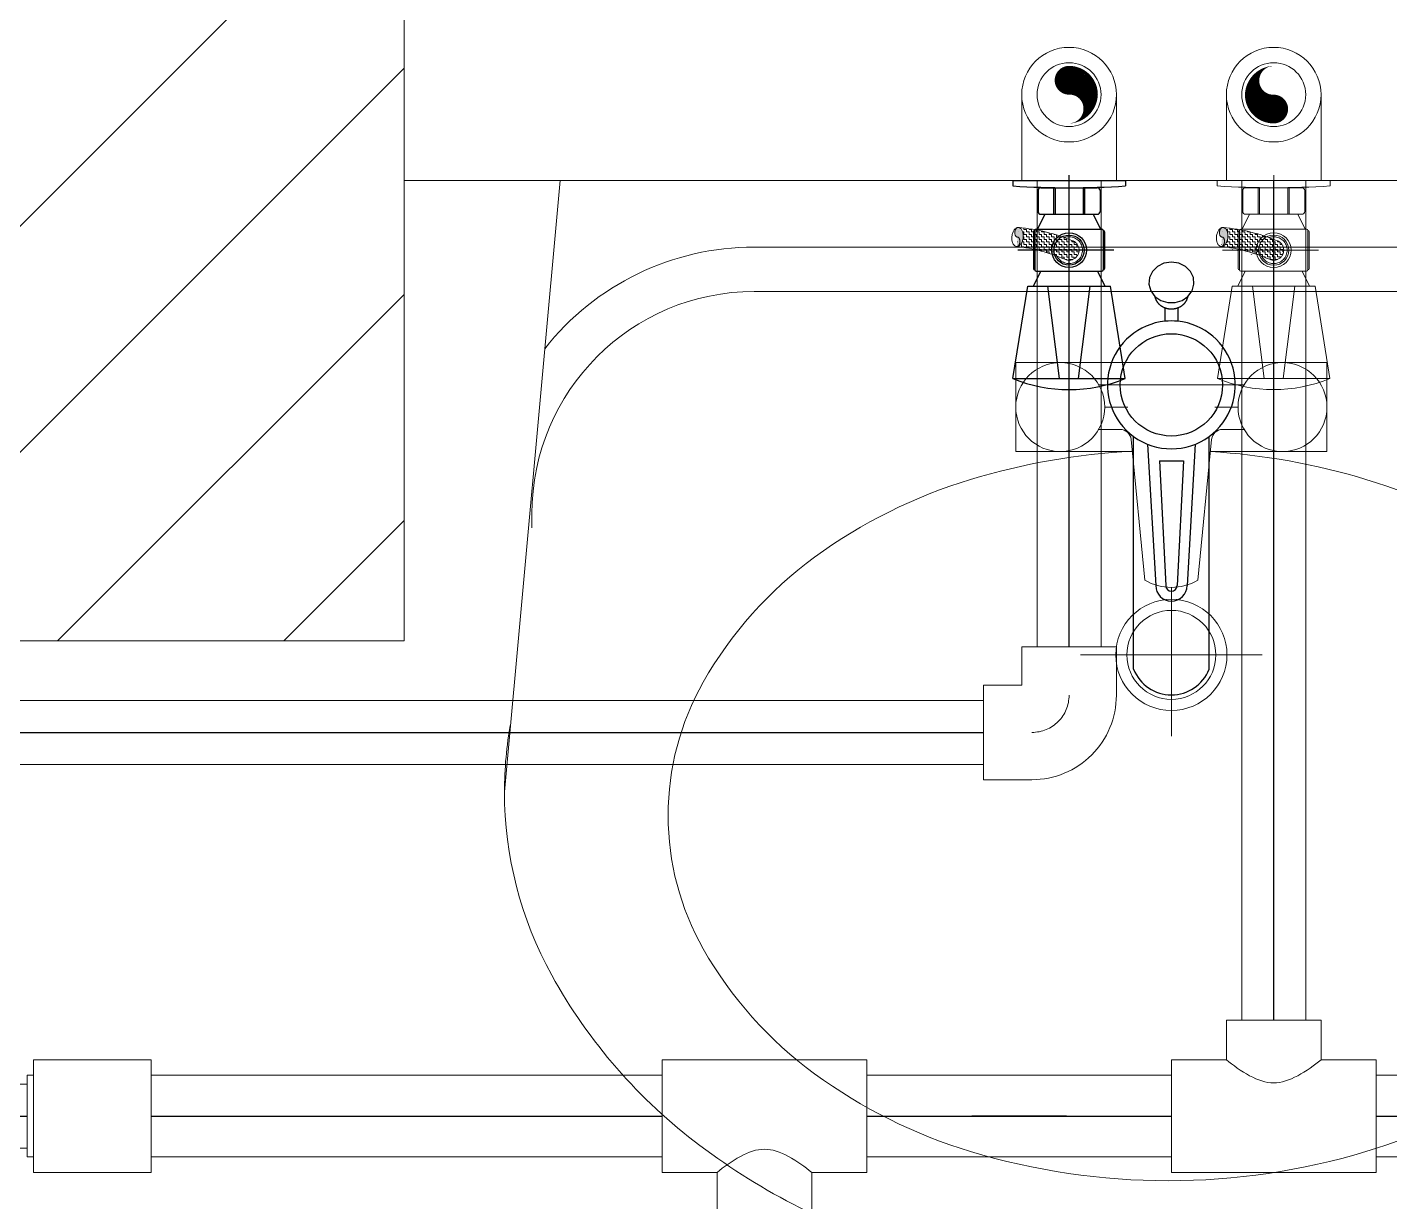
# Model space of a CAD drawing. Header units: metres. Extents: x 1587 to 89247, y -60 to 14723.
# Drawn here: x 7527 to 8059, y 9921 to 10380 of the extents above; entities that cross this region are included whole.
import ezdxf

# ---------------------------------------------------------------- set-up
doc = ezdxf.new("R2010")
doc.units = ezdxf.units.M
doc.header["$LTSCALE"] = 10
for name, pattern in [('AXES', [50.800000000000004, 31.75, -6.35, 6.35, -6.35]), ('CW', [1, 0.5, -0.25, 0, -0.25]), ('HIDDEN2', [4.762499999999999, 3.175, -1.5875])]:
    doc.linetypes.add(name, pattern=pattern)
doc.layers.get('0').update_dxf_attribs({"color": 253, "lineweight": 0})
for name, color, linetype in [('_PL-CW-PIP', 1, 'Continuous'), ('W-COW', 5, 'Continuous'), ('W-COW-25', 5, 'Continuous'), ('W-COW-25-SingleLine', 3, 'Continuous'), ('W-COW-32', 5, 'Continuous'), ('W-COW-32-SingleLine', 3, 'Continuous'), ('W-COW-40', 5, 'Continuous'), ('W-COW-75', 5, 'Continuous'), ('W-COW-75-SingleLine', 3, 'Continuous'), ('W-COW-thin', 7, 'Continuous'), ('W-HW1', 1, 'Continuous'), ('W-HW1-25', 1, 'Continuous'), ('W-HW1-25-SingleLine', 3, 'Continuous'), ('W-HW1-thin', 7, 'Continuous'), ('WC-DET1', 8, 'Continuous'), ('WC-OUTL', 7, 'Continuous')]:
    doc.layers.add(name, color=color, linetype=linetype)
for name, color, linetype, lineweight in [('A1-TBLK$0$S-LOGO-L', 5, 'Continuous', 0), ('CW', 4, 'CW', 20), ('FIXTURES', 7, 'Continuous', 25), ('Furniture', 7, 'Continuous', 13)]:
    doc.layers.add(name, color=color, linetype=linetype, lineweight=lineweight)

# ---------------------------------------------------------------- blocks, each defined once
blk = doc.blocks.new('mb-lavabo4')
for p, q in [((-260.7393938955502, -239.0111110709404), (-239.0111110709258, 0)), ((-239.0111110709258, 0), (239.0111110709258, 0)), ((239.0111110709258, 0), (260.7393938955502, -239.0111110709404)), ((-163.0830489972723, -26.07393938957102), (163.0830489972723, -26.07393938957102)), ((-163.0830489972723, -43.45656564928504), (0, -43.45656564928504)), ((0, -43.45656564928504), (163.0830489972723, -43.45656564928504)), ((-60.83919190893357, -88.65139392448327), (-60.83919190893357, -71.26876766480564)), ((-60.83919190893357, -71.26876766480564), (2.91038304567337e-11, -71.26876766480564)), ((2.91038304567337e-11, -71.26876766480564), (60.83919190899178, -71.26876766476926)), ((60.83919190899178, -71.26876766476926), (60.83919190899178, -88.65139392448327)), ((28.40276972387801, -79.96008079462626), (-28.4027697238198, -79.96008079462626)), ((-60.83919190893357, -106.0340201841973), (-60.83919190893357, -88.65139392448327)), ((-26.0739393895492, -88.65139392448327), (-16.98539788136259, -88.65139392448327)), ((26.07393938956375, -88.65139392448327), (16.9853978814499, -88.65139392448327)), ((60.83919190899178, -88.65139392448327), (60.83919190899178, -106.0340201841973)), ((-28.40276972386346, -97.34270705434028), (-20.07203824019234, -97.34270705434028)), ((20.072038240236, -97.34270705434028), (28.40276972387801, -97.34270705434028)), ((-15.27885314168816, -106.0340201841973), (-60.83919190893357, -106.0340201841973)), ((-15.74717406163109, -101.2637687333336), (-10.33981224993477, -156.3424005663546)), ((10.33981224997842, -156.3424005663546), (15.74717406166019, -101.2637687333336)), ((60.83919190899178, -106.0340201841973), (15.27885314174637, -106.0340201841973)), ((-249.9961802958132, -135.8651718323745), (-249.9961802958132, -130.3696969477824)), ((249.9961802957987, -130.3696969477824), (249.9961802957987, -135.8651718323745)), ((0, -217.3232843684673), (0, -159.1373993690286)), ((-35.53306422439346, -185.5235438875025), (2.91038304567337e-11, -185.5235438875025)), ((2.91038304567337e-11, -185.5235438875025), (35.53306422440801, -185.5235438875025))]:
    blk.add_line(p, q)
for centre, radius in [((-43.45656564911769, -88.65139392437413), 17.38262625970426), ((43.45656564945239, -88.65139392437413), 17.38262625970426), ((-1.455191522836685e-11, -185.5235438873933), 21.72828282463033), ((-1.455191522836685e-11, -185.5235438873933), 17.38262625970426)]:
    blk.add_circle(centre, radius)
for centre, radius, start, end in [((-163.0830489973014, -130.3696969478187), 104.2957575582455, 90, 141.7547455972517), ((163.0830489973159, -130.3696969478187), 104.2957575582477, 38.245254402912, 90), ((-163.0830489973014, -130.3696969478187), 86.91313129851551, 90, 180), ((163.0830489972723, -130.3696969477824), 86.91313129849732, 0, 90), ((-20.07203824019234, -101.6883636192506), 4.345656564910314, 5.60706268814292, 90), ((20.072038240236, -101.6883636192506), 4.345656564928545, 90, 174.3929373118571), ((-1.204077828995651, -372.3873791182268), 266.8864583085654, 93.02640192078785, 106.8298526161863), ((-1.204077828922891, -372.3873791180085), 266.8864583083155, 73.1701473838137, 86.45865848109145), ((-19.64214056232595, -311.4323672070168), 203.2038418857626, 106.8298526161863, 126.1394149287733), ((17.23398490427644, -311.4323672068713), 203.2038418856208, 53.86058507122665, 73.1701473838137), ((-47.85373871194315, -272.8004611847064), 155.3674704402613, 126.1394149287733, 150.4377224616623), ((45.44558305386454, -272.8004611847064), 155.3674704402503, 29.56227753851901, 53.86058507122665), ((2.91038304567337e-11, -138.6143609404098), 20.52303842864519, 239.7472866394639, 300.2527133605362), ((-91.03459323382413, -248.3079117087982), 105.72403001688, 150.4377224616623, 180), ((88.62643757573096, -248.3079117088346), 105.7240300168996, 0, 29.56227753833771), ((-112.3223554884462, -239.0111110709404), 148.4170384071164, 169.6111421844894, 180), ((112.3223554882716, -239.0111110707949), 148.4170384072786, 0, 10.38885781551062), ((-112.3223554883443, -239.011111070904), 148.4170384072058, 180, 208.9112008184051), ((112.322355488388, -239.0111110709404), 148.4170384071749, 331.0887991815949, 0), ((-91.03459323382413, -248.307911708871), 105.7240300168814, 180, 209.5622775383377), ((88.62643757573096, -248.3079117088346), 105.724030016898, 330.4377224616623, 0), ((-47.85373871194315, -223.8153622329264), 155.3674704402841, 209.562277538519, 233.8605850712267), ((45.44558305386454, -223.8153622329628), 155.3674704402506, 306.1394149287734, 330.437722461481), ((-58.27497784636216, -209.1615686308796), 210.1593594994208, 208.9112008184051, 233.1301023538642), ((58.27497784642037, -209.1615686309524), 210.1593594993465, 306.8698976461359, 331.0887991815949), ((-19.6421405623114, -185.1834562106524), 203.2038418857705, 233.8605850712267, 253.1701473838137), ((17.23398490424734, -185.1834562106524), 203.2038418857626, 286.8298526161863, 306.1394149287734), ((-23.0215686593292, -162.1570230483485), 268.9150414776777, 233.1301023538642, 252.7420614905881), ((23.02156865937286, -162.1570230483485), 268.9150414776565, 287.2579385094119, 306.8698976461359), ((-1.20407782906841, -124.2284442995151), 266.8864583084759, 253.1701473838137, 270), ((-1.204077828995651, -124.2284442995151), 266.8864583084724, 270, 286.8298526161863), ((-4.365574568510056e-11, -88.05171200179757), 346.5139444908002, 252.7420614905881, 270), ((5.820766091346741e-11, -88.05171200194309), 346.5139444906526, 270, 287.2579385094119)]:
    blk.add_arc(centre, radius, start, end)
blk = doc.blocks.new('CT265AP')
at = {"layer": 'WC-DET1', "color": 30, "true_color": 0xf26722}
for p, q in [((-0.009306391980537398, -0.02320325555427871), (-0.006126806222303216, -0.07845907032833477)), ((0.009306391980539175, -0.02320325555427871), (0.006126806222304992, -0.07845907032833477))]:
    blk.add_line(p, q, dxfattribs=at)
at = {"layer": 'WC-DET1'}
for p, q in [((-0.004687253725407459, -0.0296582876687097), (-0.002227853060029261, -0.07845907032833477)), ((-0.004687253725409235, -0.0296582876687097), (0.004687253725409235, -0.0296582876687097)), ((0.004687253725409235, -0.0296582876687097), (0.002227853060031038, -0.07845907032833477))]:
    blk.add_line(p, q, dxfattribs=at)
blk.add_circle((1.77635683940025e-15, -1.4210854715202e-14), 0.01999999999998181, dxfattribs=at)
at = {"layer": 'WC-DET1', "color": 30, "true_color": 0xf26722}
for centre, radius, start, end in [((1.77635683940025e-15, -1.4210854715202e-14), 0.02500000000000756, 233.842991799035, 306.157008200965), ((7.638334409421077e-14, -0.07845907032833477), 0.006126806222382264, 180, 0)]:
    blk.add_arc(centre, radius, start, end, dxfattribs=at)
at = {"layer": 'WC-DET1'}
blk.add_arc((7.638334409421077e-14, -0.07845907032833477), 0.002227853060104756, 180, 0, dxfattribs=at)
at = {"layer": 'WC-OUTL', "color": 30, "true_color": 0xf26722}
for p, q in [((-0.002500000000004832, 0.03014352438773926), (-0.002500000000004832, 0.02487468592765651)), ((0.00250000000000572, 0.03014352438773926), (0.00250000000000572, 0.02487468592765651)), ((-0.01474999999999405, -0.1112099027183708), (-0.01474999999999405, -0.0201850811244384)), ((0.01474999999999582, -0.1112099027183708), (0.01474999999999405, -0.0201850811244384))]:
    blk.add_line(p, q, dxfattribs=at)
for points in [[(0.006457379404501751, 0.03455570435490074, 0), (0.008079396222097301, 0.03675328363263475, 0), (0.008818802298901751, 0.03930784812853005, 0), (0.008594823313760713, 0.04194033168467115, 0), (0.00743192721608299, 0.04436315609623875, 0), (0.005457151294056217, 0.04631164677742561, 0), (0.002886224346149824, 0.04757294638636722, 0), (8.881784197001252e-16, 0.04800926782220927, 0), (-0.002886224346148936, 0.04757294638636722, 0), (-0.005457151294055329, 0.04631164677742561, 0), (-0.007431927216085654, 0.04436315609623875, 0), (-0.008594823313760713, 0.04194033168467115, 0), (-0.008818802298900863, 0.03930784812853005, 0), (-0.008079396222093749, 0.03675328363263475, 0), (-0.006457379404500863, 0.03455570435490074, 0)], [(-0.006457379404500863, 0.03455570435490074, 0), (-0.004169987741657444, 0.03297434721898185, 0), (-0.001440872732138665, 0.0321394485910389, 0), (0.001440872732140441, 0.0321394485910389, 0), (0.004169987741658332, 0.03297434721898185, 0), (0.006457379404501751, 0.03455570435490074, 0)], [(-0.006457379404500863, 0.03455570435490074, 0), (-0.00643435383022517, 0.03442925345738956, 0), (-0.006407781057852446, 0.03430220914049187, 0), (-0.00637758571080127, 0.03417464160315831, 0), (-0.006343692412492885, 0.03404662104435374, 0), (-0.006319152577567877, 0.03396158548106598, 0), (-0.006292928066232939, 0.03387642675134828, 0), (-0.006265012882892051, 0.03379118360842881, 0), (-0.006235401031967847, 0.03370589480553576, 0), (-0.006204086517860752, 0.03362059909588311, 0), (-0.006171063344981853, 0.03353533523272745, 0), (-0.006136325517743124, 0.03345014196926854, 0), (-0.006099867040550322, 0.03336505805874879, 0), (-0.006061681917817197, 0.03328012225438215, 0), (-0.006021764153952169, 0.0331953733093826, 0), (-0.005980107753366326, 0.03311084997702096, 0), (-0.005936706720465423, 0.03302659101046856, 0), (-0.005891555059658771, 0.03294263516299623, 0), (-0.005844646775358342, 0.03285902118780371, 0), (-0.005795975871975223, 0.03277578783811919, 0), (-0.005745536353916947, 0.03269297386717085, 0), (-0.005693290034773923, 0.03261057798596312, 0), (-0.005639215726179536, 0.03252860357892473, 0), (-0.005583332929595564, 0.03244709640938481, 0), (-0.005525661146488225, 0.03236610224071512, 0), (-0.005466219878321965, 0.03228566683630163, 0), (-0.005405028626565667, 0.03220583595947346, 0), (-0.005342106892679332, 0.03212665537361659, 0), (-0.0052774741781354, 0.03204817084208855, 0), (-0.005211149984396535, 0.03197042812824691, 0), (-0.005143153812926293, 0.0318934729954492, 0), (-0.005073505165191783, 0.03181735120706719, 0), (-0.005002223542661, 0.03174210852647263, 0), (-0.004929328446794834, 0.03166779071699466, 0), (-0.004854839379063947, 0.03159444354201923, 0), (-0.004778775840925675, 0.03152211276491812, 0), (-0.004701157333854233, 0.03145084414902044, 0), (-0.004622007388920046, 0.03138068026862584, 0), (-0.004541364520785685, 0.03131165219949139, 0), (-0.004459270706312246, 0.03124378845724607, 0), (-0.004375767922372376, 0.03117711755744779, 0), (-0.004290898145814737, 0.03111166801568288, 0), (-0.004204703353508421, 0.03104746834759453, 0), (-0.004117225522317192, 0.03098454706875486, 0), (-0.004028506629094153, 0.03092293269476443, 0), (-0.003938588650707509, 0.03086265374123798, 0), (-0.003847513564021021, 0.03080373872374764, 0), (-0.003755323345891348, 0.03074621615789397, 0), (-0.00366205997318314, 0.0306901145592775, 0), (-0.003567765422753943, 0.03063546244348458, 0), (-0.003472481671472849, 0.03058228832615839, 0), (-0.003376250696192074, 0.03053062072284263, 0), (-0.003279114473784261, 0.03048048814918047, 0), (-0.00308671814654371, 0.03038679546385481, 0), (-0.002892661281904907, 0.03029944079568736, 0), (-0.002697052394760924, 0.03021836886391327, 0), (-0.002500000000003944, 0.03014352438773926, 0)], [(0.00250000000000572, 0.03014352438773926, 0), (0.002697052394765365, 0.03021836886391327, 0), (0.002892661281905795, 0.03029944079568736, 0), (0.003086718146544598, 0.03038679546385481, 0), (0.003279114473787814, 0.03048048814918047, 0), (0.003376250696199179, 0.03053062072284263, 0), (0.003472481671473737, 0.03058228832615839, 0), (0.003567765422759273, 0.03063546244348458, 0), (0.003662059973180476, 0.0306901145592775, 0), (0.003755323345892236, 0.03074621615789397, 0), (0.003847513564019245, 0.03080373872373343, 0), (0.003938588650708397, 0.03086265374123798, 0), (0.004028506629095041, 0.03092293269476443, 0), (0.004117225522311863, 0.03098454706875486, 0), (0.004204703353511974, 0.03104746834759453, 0), (0.004290898145818289, 0.03111166801568288, 0), (0.004375767922373264, 0.03117711755743358, 0), (0.004459270706314022, 0.03124378845723186, 0), (0.00454136452078302, 0.03131165219949139, 0), (0.004622007388917382, 0.03138068026861163, 0), (0.004701157333855122, 0.03145084414902044, 0), (0.004778775840925675, 0.03152211276490391, 0), (0.004854839379061282, 0.03159444354201923, 0), (0.004929328446795722, 0.03166779071699466, 0), (0.005002223542658335, 0.03174210852647263, 0), (0.005073505165193559, 0.03181735120706719, 0), (0.00514315381292807, 0.0318934729954492, 0), (0.00521114998439387, 0.03197042812824691, 0), (0.005277474178136288, 0.03204817084208855, 0), (0.005342106892681109, 0.03212665537360238, 0), (0.005405028626563002, 0.03220583595947346, 0), (0.005466219878322853, 0.03228566683630163, 0), (0.005525661146482896, 0.03236610224070091, 0), (0.00558333292959734, 0.03244709640938481, 0), (0.00563921572617776, 0.03252860357891052, 0), (0.005693290034774812, 0.03261057798596312, 0), (0.005745536353917835, 0.03269297386717085, 0), (0.005795975871976111, 0.03277578783810497, 0), (0.005844646775358342, 0.03285902118778949, 0), (0.005891555059659659, 0.03294263516298201, 0), (0.005936706720462759, 0.03302659101046856, 0), (0.005980107753366326, 0.03311084997700675, 0), (0.006021764153950393, 0.0331953733093826, 0), (0.006061681917818085, 0.03328012225436794, 0), (0.00609986704055121, 0.03336505805874879, 0), (0.00613632551774046, 0.03345014196926854, 0), (0.006171063344982741, 0.03353533523272745, 0), (0.006204086517862528, 0.03362059909588311, 0), (0.00623540103196607, 0.03370589480552155, 0), (0.006265012882899157, 0.03379118360842881, 0), (0.006292928066230274, 0.03387642675133407, 0), (0.006319152577567877, 0.03396158548105177, 0), (0.006343692412496438, 0.03404662104435374, 0), (0.006377585710805711, 0.03417464160315831, 0), (0.006407781057856887, 0.03430220914050608, 0), (0.006434353830226947, 0.03442925345740377, 0), (0.006457379404502639, 0.03455570435491495, 0)], [(-0.002500000000003944, 0.03014352438773926, 0), (-0.002347572960264444, 0.03009017680878401, 0), (-0.002194405992732129, 0.03004045312998471, 0), (-0.002040548425934041, 0.0299943282219175, 0), (-0.001886049588375016, 0.02995177695513007, 0), (-0.001730958808582095, 0.02991277420018434, 0), (-0.001575325415077877, 0.02987729482764223, 0), (-0.001419198736375193, 0.02984531370807986, 0), (-0.001262628100999308, 0.02981680571204492, 0), (-0.001105662837463939, 0.02979174571011356, 0), (-0.000948352274296127, 0.02977010857281925, 0), (-0.0007907457400051499, 0.02975186917076655, 0), (-0.0006328925631242655, 0.02973700237447474, 0), (-0.0004748420721645275, 0.02972548305454836, 0), (-0.0003166435956387659, 0.0297172860815067, 0), (-0.0001583464620793507, 0.0297123863259543, 0), (8.881784197001252e-16, 0.02971075865841044, 0), (0.0001583464620802388, 0.0297123863259543, 0), (0.0003166435956396541, 0.0297172860815067, 0), (0.0004748420721618629, 0.02972548305454836, 0), (0.0006328925631251536, 0.02973700237447474, 0), (0.0007907457400095907, 0.02975186917076655, 0), (0.000948352274296127, 0.02977010857283346, 0), (0.001105662837464827, 0.02979174571011356, 0), (0.001262628101000196, 0.02981680571204492, 0), (0.001419198736376082, 0.02984531370807986, 0), (0.001575325415078765, 0.02987729482764223, 0), (0.001730958808586536, 0.02991277420018434, 0), (0.001886049588375016, 0.02995177695513007, 0), (0.002040548425932265, 0.0299943282219175, 0), (0.002194405992735682, 0.03004045312998471, 0), (0.002347572960271549, 0.03009017680878401, 0), (0.00250000000000572, 0.03014352438773926, 0)]]:
    blk.add_polyline3d(points, dxfattribs=at)
for centre, radius, start, end in [((1.77635683940025e-15, -1.4210854715202e-14), 0.02500000000000746, 95.73917047723285, 233.842991799035), ((1.77635683940025e-15, -1.4210854715202e-14), 0.02500000000000746, 84.26082952276714, 95.73917047723285), ((1.77635683940025e-15, -1.4210854715202e-14), 0.02500000000000746, 306.157008200965, 84.26082952276714), ((-1.154631945610163e-13, -0.1053183678133101), 0.01588309426846012, 201.7730570507879, 338.2269429492495)]:
    blk.add_arc(centre, radius, start, end, dxfattribs=at)
blk = doc.blocks.new('ANGLE VALVE')
at = {"layer": 'CW'}
h = blk.add_hatch(dxfattribs=at)
h.set_pattern_fill('ZIGZAG', color=256, scale=0.007854797506772145, angle=0.005738051102319923, style=0)
h.set_pattern_definition([(0.005738051102316414, (73.61456660872315, 52.29118182630921), (0.000981751353253833, 0.0009819480135916444), [0.0009818496883465182, -0.0009818496883465182]), (90.00573805110223, (73.61554845840689, 52.2911819246365), (-0.000981948013591644, 0.0009817513532538325), [0.0009818496883465177, -0.0009818496883465177])])
edge = h.paths.add_edge_path()
edge.add_arc((-0.02728508786458406, 2.842170943040401e-14), 0.009469391758145637, 46.51852025172493, 47.73204904473411)
edge.add_arc((-0.02728508786458406, 2.842170943040401e-14), 0.009469391758145648, 47.73204904272899, 48.66400205405446)
edge.add_line((-0.02103080513188615, 0.007110086342464683), (-0.02070300501873135, 0.007110119171585438))
edge.add_arc((-0.09019707222071816, 0.02616080293958589), 0.07205799003904259, 344.669890734965, 354.8690295031343)
edge.add_ellipse((-0.0221584309020102, 0.02014205607704866), major_axis=(-0.003736141849431512, 0.0003792637200585738), ratio=0.5902794686465876, start_angle=2.647616948491418, end_angle=178.7941032556903, ccw=False)
edge.add_ellipse((-0.02403087733003417, 0.02033838575883351), major_axis=(-0.001868070924715756, 0.0001896318600292869), ratio=0.5902794686465876, start_angle=362.95185300082267, end_angle=365.62400372502753, ccw=False)
edge.add_arc((-0.08908987664472079, 0.02701613504908096), 0.06352572097383341, 336.48790897815184, 354.0800295687132, ccw=False)
edge.add_arc((-0.02728508787004102, -1.452349351893645e-11), 0.003927398753390309, 154.7868647531811, 334.803464370329)
edge.add_arc((-0.09019707222071816, 0.02616080293958589), 0.07205799003904263, 337.27829620226, 344.4726182455848)
h = blk.add_hatch(color=256, dxfattribs=at)
edge = h.paths.add_edge_path()
edge.add_ellipse((-0.0221584309020102, 0.02014205607704866), major_axis=(-0.003736141849431512, 0.0003792637200585738), ratio=0.5902794686465876, start_angle=2.647616948491421, end_angle=178.7941032556903)
edge.add_arc((-0.09019707222250872, 0.02616080292503398), 0.07205799003904259, 354.8690295117947, 354.9580532127508)
edge.add_ellipse((-0.0221584309020102, 0.02014205607704866), major_axis=(-0.003736141849431512, 0.0003792637200585738), ratio=0.5902794686465876, start_angle=178.7941032556903, end_angle=189.1786229356263)
edge.add_ellipse((-0.02028714214611682, 0.02008473909521058), major_axis=(-0.001868070924715756, 0.0001896318600292869), ratio=0.5902794686465876, start_angle=191.5347925841923, end_angle=363.2510383214824)
edge.add_line((-0.02215855465513528, 0.02021153159151368), (-0.02215946482286313, 0.02021159326253041))
edge.add_ellipse((-0.02403087733003417, 0.02033838575883351), major_axis=(-0.001868070924715756, 0.0001896318600292869), ratio=0.5902794686465876, start_angle=365.62400372502753, end_angle=543.2510383214825, ccw=False)
for p, q in [((-0.07753099988985923, 0.02193961622836582), (-0.07753099988985923, -0.02193961622830898)), ((-0.07753099988985923, 0.02193961622836582), (-0.04130727209670226, 0.01617598479791127)), ((0, 0.02203654314510572), (-0.002203654314172354, 0.02203654314510572)), ((0, 0.02203654314510572), (0, -0.02203654314504888)), ((-0.04130727209670226, 0.01617598479791127), (-0.04130727209667384, -0.01617598479785443)), ((-0.03554879154583546, 0.01109309020105798), (-0.04130727209670226, 0.01397233047467239)), ((-0.03554879154583546, 0.01281381418814931), (-0.03554879154580703, -0.01281381418809246)), ((-0.01957229776235181, 0.01336472776895903), (-0.0349978779668163, 0.01336472776895903)), ((-0.02012321134137096, 0.01391564134976875), (-0.034446964387854, 0.01391564134976875)), ((-0.0190213841833895, 0.01281381418814931), (-0.01902138418336108, -0.01281381418809246)), ((-0.01326290363252269, 0.009431667902418894), (-0.0190213841833895, 0.01231090817603331)), ((-0.01326290363252269, 0.01101827157256707), (-0.01326290363249427, -0.01101827157251023)), ((-0.003993178912452322, 0.01212009873418651), (-0.0121610764763318, 0.01212009873418651)), ((-0.002891351756261429, 0.01101827157256707), (-0.002891351756261429, -0.01101827157251023)), ((-0.07753099988985923, 0.003740228989073557), (-0.04130727209670226, 0.008252910309266781)), ((-0.002891351756261429, 0.00604755165116444), (-0.01326290363252269, 0.00604755165116444)), ((-0.002891351756261429, 0.00549663807035472), (-0.01326290363252269, 0.00549663807035472)), ((-0.07753099988985923, -0.003740228989016714), (-0.04130727209667384, -0.008252910309209938)), ((-0.01326290363249427, -0.009431667902362051), (-0.01902138418336108, -0.01231090817597646)), ((-0.002891351756261429, -0.005496638070297877), (-0.01326290363249427, -0.005496638070297877)), ((-0.002891351756261429, -0.006047551651107597), (-0.01326290363249427, -0.006047551651107597)), ((-0.03554879154580703, -0.01109309020100113), (-0.04130727209667384, -0.01397233047461555)), ((-0.01957229776235181, -0.01336472776890218), (-0.0349978779668163, -0.01336472776890218)), ((-0.02012321134134254, -0.0139156413497119), (-0.03444696438782557, -0.0139156413497119)), ((-0.0039931789124239, -0.01212009873412967), (-0.0121610764763318, -0.01212009873412967)), ((-0.07753099988985923, -0.02193961622830898), (-0.04130727209667384, -0.01617598479785443)), ((0, -0.02203654314504888), (-0.002203654314143932, -0.02203654314504888))]:
    blk.add_line(p, q)
at = {"linetype": 'HIDDEN2'}
for p, q in [((-0.02728508786458406, -0.01754408251142081), (-0.02728508786458406, 0.02002569982144564)), ((-0.08455849108031543, 2.842170943040401e-14), (0.002040742638200754, 2.842170943040401e-14))]:
    blk.add_line(p, q, dxfattribs=at)
for radius in [0.00681098905731345, 0.005887714002477454]:
    blk.add_circle((-0.02728508786458406, 2.842170943040401e-14), radius)
for centre, radius, start, end in [((-0.02325667452532798, 2.842170943040401e-14), 0.05854100404363698, 157.9896862817938, 202.0103137182062), ((0.3505214518299908, 2.842170943040401e-14), 0.3534128035851499, 176.4250859378394, 183.5749140621606), ((-0.0349978779668163, 0.01281381418814931), 0.0005509135787094755, 90, 180), ((-0.034446964387854, 0.01336472776895903), 0.0005509135787094755, 90, 180), ((-0.02012321134137096, 0.01336472776895903), 0.0005509135787094755, 0, 90), ((-0.01957229776235181, 0.01281381418814931), 0.0005509135787094755, 0, 90), ((-0.0121610764763318, 0.01101827157256707), 0.001101827157418907, 90, 180), ((-0.003993178912452322, 0.01101827157256707), 0.001101827157418907, 0, 90), ((-0.0349978779668163, -0.01281381418809246), 0.0005509135787094755, 180, 270), ((-0.03444696438782557, -0.01336472776890218), 0.0005509135787094755, 180, 270), ((-0.02012321134134254, -0.01336472776890218), 0.0005509135787094755, 270, 0), ((-0.01957229776235181, -0.01281381418809246), 0.0005509135787094755, 270, 0), ((-0.0121610764763318, -0.01101827157251023), 0.001101827157418907, 180, 270), ((-0.0039931789124239, -0.01101827157251023), 0.001101827157418907, 270, 0)]:
    blk.add_arc(centre, radius, start, end)
at = {"layer": 'CW'}
for centre, radius, start, end in [((-0.08908987664472079, 0.02701613504908096), 0.06352572097383131, 336.4879089789052, 354.1905326684009), ((-0.09019707222071816, 0.02616080293958589), 0.07205799003904072, 337.2782962021745, 354.9691994828547), ((-0.02728508786458406, 2.842170943040401e-14), 0.005258905089835257, 116.1855475018057, 20.62148481741404), ((-0.02728508786458406, 2.842170943040401e-14), 0.003927398753386073, 154.7868649497151, 340.0383477640867)]:
    blk.add_arc(centre, radius, start, end, dxfattribs=at)
blk.add_ellipse((-0.0221584309020102, 0.02014205607704866), major_axis=(-0.003736141849431509, 0.0003792637200585737), ratio=0.5902794686465874, dxfattribs=at)
for centre, start_param, end_param in [((-0.02403087733003417, 0.02033838575883351), 6.173831120266719, 9.48151928358776), ((-0.02028714214611682, 0.02008473909521058), 3.342912762718578, 6.339926629997965)]:
    blk.add_ellipse(centre, major_axis=(-0.001868070924715755, 0.0001896318600292868), ratio=0.5902794686465875, start_param=start_param, end_param=end_param, dxfattribs=at)

msp = doc.modelspace()

# ---------------------------------------------------------------- hatches: boundary and pattern name
at = {"transparency": 33554687}
h = msp.add_hatch(dxfattribs=at)
h.set_pattern_fill('ANSI31', color=256, scale=500)
h.set_pattern_definition([(44.99999999999999, (-1287165.311576645, -146475.1511834717), (-44.19417382415922, 44.19417382415922), [])])
h.paths.add_polyline_path([(6873.913227436366, 10440.28068750152), (6873.913227436366, 10140.28068750156), (7673.913227436366, 10140.28068750156), (7673.913227436366, 10440.28068750152)])

# ---------------------------------------------------------------- linework, layer by layer
for p, q in [((7673.913227436366, 10320.2806875016), (8793.913227436133, 10320.28068750231)), ((7673.913227436366, 10140.28068750293), (7673.913227436366, 10320.2806875016)), ((6993.913227436133, 10140.28068750156), (7673.913227436366, 10140.28068750293))]:
    msp.add_line(p, q)
msp.add_lwpolyline([(6873.913227436366, 10140.28068750156), (6873.913227436366, 10440.28068750152), (7673.913227436366, 10440.28068750152), (7673.913227436366, 10140.28068750156)], close=True)
at = {"layer": 'W-COW', "lineweight": 9}
for p, q in [((7995.413227436309, 10320.28068750181), (7995.413227436309, 10353.78068750181)), ((7995.413227436309, 10320.28068750181), (7995.413227436309, 10353.78068750181)), ((8032.413227436309, 10320.28068750181), (8032.413227436309, 10353.78068750181)), ((8032.413227436309, 10320.28068750181), (8032.413227436309, 10353.78068750181)), ((7995.413227436309, 9976.458038282828), (7995.41322743631, 9991.958038282828)), ((8032.413227436309, 9976.458038282828), (8032.413227436309, 9991.958038282828)), ((7774.815262539491, 9932.458038282828), (7774.815262539491, 9976.458038282828)), ((7774.815262539491, 9976.458038282828), (7854.815262539491, 9976.458038282828)), ((7854.815262539491, 9976.458038282828), (7854.815262539491, 9932.458038282828)), ((7973.913227436308, 9932.458038282828), (7973.913227436308, 9976.458038282828)), ((7973.913227436308, 9976.458038282828), (7995.413227436309, 9976.458038282828)), ((8053.913227436308, 9976.458038282828), (8032.413227436309, 9976.458038282828)), ((8053.913227436308, 9976.458038282828), (8053.913227436308, 9932.458038282828)), ((7526.603228382825, 9970.45803828283), (7526.603228382825, 9938.45803828283)), ((7575.003228382825, 9938.45803828283), (7575.003228382825, 9970.45803828283)), ((7774.815262539491, 9932.458038282828), (7796.315262539491, 9932.458038282828)), ((7796.315262539491, 9932.458038282828), (7796.315262539491, 9916.958038282828)), ((7854.815262539491, 9932.458038282828), (7833.315262539491, 9932.458038282828)), ((7833.315262539491, 9932.458038282828), (7833.315262539492, 9916.958038282828)), ((8053.913227436308, 9932.458038282828), (7973.913227436308, 9932.458038282828))]:
    msp.add_line(p, q, dxfattribs=at)
msp.add_lwpolyline([(7529.003228382825, 9970.45803828283), (7526.603228382825, 9970.45803828283), (7526.603228382825, 9938.45803828283), (7529.003228382825, 9938.45803828283), (7529.003228382825, 9932.45803828283), (7575.003228382825, 9932.45803828283), (7575.003228382825, 9976.45803828283), (7529.003228382825, 9976.45803828283), (7529.003228382825, 9938.45803828283)], dxfattribs=at)
msp.add_circle((8013.913227436309, 10353.78068750181), 18.5, dxfattribs=at)
msp.add_arc((8013.913227436309, 10353.78068750181), 18.5, 0, 180, dxfattribs=at)
for points in [[(7995.41322743631, 9976.458038282828), (7997.891757141165, 9974.418937561168), (8004.663226332424, 9969.534924566144), (8013.913225826808, 9966.36391918262), (8023.163226332424, 9969.534924566144), (8029.934697081188, 9974.418937561168), (8032.413227436308, 9976.458038282828)], [(7833.315262539492, 9932.458038282828), (7830.836733404959, 9934.49713900449), (7824.06526557972, 9939.381151999516), (7814.81526697224, 9942.552157383041), (7805.565265579716, 9939.381151999516), (7798.793793464927, 9934.49713900449), (7796.315262539491, 9932.458038282828)]]:
    msp.add_open_spline(points, degree=3, dxfattribs=at)
at = {"layer": 'W-COW-25', "lineweight": 9}
for p, q in [((8001.413227436309, 9991.958038282828), (8001.413227436309, 10320.28068750181)), ((8026.413227436311, 9991.958038282828), (8026.413227436309, 10320.28068750181)), ((7227.404600469029, 9966.958038282828), (7526.603228382824, 9966.958038282828)), ((7227.404600469029, 9941.958038282828), (7526.603228382824, 9941.958038282828))]:
    msp.add_line(p, q, dxfattribs=at)
at = {"layer": 'W-COW-25-SingleLine'}
for p, q in [((8013.91322743631, 9991.958038282828), (8013.913227436309, 10320.28068750181)), ((7227.404600469029, 9954.458038282828), (7526.603228382824, 9954.458038282828))]:
    msp.add_line(p, q, dxfattribs=at)
at = {"layer": 'W-COW-32', "lineweight": 9}
for p, q in [((7575.003228382824, 9970.458038282828), (7774.815262539491, 9970.458038282828)), ((7854.815262539491, 9970.458038282828), (7973.913227436309, 9970.458038282828)), ((8053.913227436308, 9970.458038282828), (8787.413227436133, 9970.458038282828)), ((7575.003228382824, 9938.458038282828), (7774.815262539491, 9938.458038282828)), ((7854.815262539491, 9938.458038282828), (7973.913227436309, 9938.458038282828)), ((8053.913227436308, 9938.458038282828), (8787.413227436133, 9938.458038282828))]:
    msp.add_line(p, q, dxfattribs=at)
at = {"layer": 'W-COW-32-SingleLine'}
for p, q in [((7575.003228382824, 9954.458038282828), (7774.815262539491, 9954.458038282828)), ((7854.815262539491, 9954.458038282828), (7973.913227436309, 9954.458038282828)), ((8053.913227436308, 9954.458038282828), (8787.413227436133, 9954.458038282828))]:
    msp.add_line(p, q, dxfattribs=at)
at = {"layer": 'W-COW-40', "lineweight": 9}
msp.add_line((7995.413227436309, 10320.28068750181), (8032.413227436309, 10320.28068750181), dxfattribs=at)
msp.add_line((7995.413227436309, 10320.28068750181), (8032.413227436309, 10320.28068750181), dxfattribs=at)
at = {"layer": 'W-COW-75', "lineweight": 9}
msp.add_line((7995.41322743631, 9991.958038282828), (8032.413227436309, 9991.958038282828), dxfattribs=at)
at = {"layer": 'W-COW-75-SingleLine'}
msp.add_line((7932.864244987901, 9954.458038282828), (7895.864244987901, 9954.458038282828), dxfattribs=at)
at = {"layer": 'W-COW-thin', "linetype": 'Continuous', "lineweight": 9}
msp.add_lwpolyline([(8013.913227436309, 10343.28068750181, 1.5, 1.5, -0.414213562373171), (8003.413227436309, 10353.78068750181, 1.5, 0, -0.3941631806201281), (8013.913227436309, 10365.03068750181, 0, 1.5, 1.001955032346814), (8013.913227436309, 10353.03068750181, 0, 0, 0), (8013.913227436309, 10350.96818750181, 5.625, 5.625, -1.000000000000323), (8013.913227436309, 10345.34318750181, 0, 0, 0), (8016.725727436309, 10348.15568750181, 0, 0, 0), (8013.913227436309, 10348.15568750181, 8.25, 8.25, -0.4142135623730951), (8008.288227436309, 10353.78068750181, 0, 0, 0), (8008.663227436309, 10350.96818750181, 7.5, 0, -0.4683749459845749), (8010.163227436309, 10363.96818750181, 0, 0, -0.4683749459845749)], format="xyseb", dxfattribs=at)
msp.add_circle((8013.913227436309, 10353.78068750181), 12.5, dxfattribs=at)
at = {"layer": 'W-HW1', "lineweight": 9}
for p, q in [((7915.413227436426, 10320.2806875016), (7915.413227436426, 10353.7806875016)), ((7915.413227436424, 10320.28068750159), (7915.413227436424, 10353.78068750159)), ((7952.413227436426, 10320.2806875016), (7952.413227436426, 10353.7806875016)), ((7952.413227436424, 10320.28068750159), (7952.413227436424, 10353.78068750159)), ((7915.413227436426, 10320.2806875016), (7952.413227436426, 10320.2806875016)), ((7915.413227436424, 10320.28068750159), (7952.413227436424, 10320.28068750159)), ((7915.413227436424, 10137.95803828282), (7952.413227436424, 10137.95803828282)), ((7900.413227436424, 10122.95803828282), (7900.413227436424, 10085.95803828282))]:
    msp.add_line(p, q, dxfattribs=at)
msp.add_lwpolyline([(7900.413227436424, 10122.95803828282), (7915.413227436425, 10122.95803828282), (7915.413227436424, 10137.95803828282)], dxfattribs=at)
msp.add_lwpolyline([(7900.413227436424, 10085.95803828282), (7919.413227436424, 10085.95803828282, 0.4142135623731434), (7952.413227436424, 10118.95803828282), (7952.413227436424, 10137.95803828282)], format="xyb", dxfattribs=at)
for centre in [(7933.913227436426, 10353.7806875016), (7933.913227436424, 10353.78068750159)]:
    msp.add_circle(centre, 18.5, dxfattribs=at)
at = {"layer": 'W-HW1-25', "lineweight": 9}
for p, q in [((7921.413227436424, 10137.95803828282), (7921.413227436424, 10320.28068750159)), ((7946.413227436424, 10137.95803828282), (7946.413227436424, 10320.28068750159)), ((7077.404600469028, 10116.95803828283), (7900.413227436425, 10116.95803828281)), ((7077.404600469028, 10091.95803828283), (7900.413227436425, 10091.95803828281))]:
    msp.add_line(p, q, dxfattribs=at)
at = {"layer": 'W-HW1-25-SingleLine'}
for p, q in [((7933.913227436424, 10137.95803828282), (7933.913227436424, 10320.28068750159)), ((7077.404600469028, 10104.45803828283), (7900.413227436425, 10104.45803828281))]:
    msp.add_line(p, q, dxfattribs=at)
at = {"layer": 'W-HW1-thin', "linetype": 'Continuous', "lineweight": 9}
for points in [[(7933.913227436426, 10364.2806875016, 1.5, 1.5, -0.4142135623731965), (7944.413227436426, 10353.7806875016, 1.5, 0, -0.3941631806201281), (7933.913227436426, 10342.5306875016, 0, 1.5, 1.001955032346814), (7933.913227436426, 10354.5306875016, 0, 0, 0), (7933.913227436426, 10356.5931875016, 5.625, 5.625, -1.000000000000647), (7933.913227436426, 10362.2181875016, 0, 0, 0), (7931.100727436426, 10359.4056875016, 0, 0, 0), (7933.913227436426, 10359.4056875016, 8.25, 8.25, -0.4142135623730951), (7939.538227436426, 10353.7806875016, 0, 0, 0), (7939.163227436426, 10356.5931875016, 7.5, 0, -0.4683749459843762), (7937.663227436426, 10343.5931875016, 0, 0, -0.4683749459843762)], [(7933.913227436424, 10364.28068750159, 1.5, 1.5, -0.414213562373171), (7944.413227436424, 10353.78068750159, 1.5, 0, -0.3941631806201281), (7933.913227436424, 10342.53068750159, 0, 1.5, 1.001955032346814), (7933.913227436424, 10354.53068750159, 0, 0, 0), (7933.913227436424, 10356.59318750159, 5.625, 5.625, -0.9999999999996764), (7933.913227436424, 10362.21818750159, 0, 0, 0), (7931.100727436424, 10359.40568750159, 0, 0, 0), (7933.913227436424, 10359.40568750159, 8.25, 8.25, -0.4142135623730951), (7939.538227436424, 10353.78068750159, 0, 0, 0), (7939.163227436424, 10356.59318750159, 7.5, 0, -0.4683749459844258), (7937.663227436424, 10343.59318750159, 0, 0, -0.4683749459844258)]]:
    msp.add_lwpolyline(points, format="xyseb", dxfattribs=at)
for centre in [(7933.913227436426, 10353.7806875016), (7933.913227436424, 10353.78068750159)]:
    msp.add_circle(centre, 12.5, dxfattribs=at)
at = {"layer": 'W-HW1-thin', "linetype": 'AXES', "lineweight": 9, "ltscale": 1.032}
msp.add_arc((7919.413227436424, 10118.95803828282), 14.5, 269.9999999999992, 0, dxfattribs=at)

# ---------------------------------------------------------------- block references
at = {"layer": '_PL-CW-PIP', "color": 1, "lineweight": 9, "xscale": 1000, "yscale": 1000, "zscale": 1000, "rotation": 90}
msp.add_blockref('ANGLE VALVE', (7933.913227436454, 10320.28068750178, 909.6655607808772), dxfattribs=at)
at = {"layer": 'A1-TBLK$0$S-LOGO-L', "color": 1, "lineweight": 9, "xscale": 1000, "yscale": 1000, "zscale": 1000, "rotation": 90}
msp.add_blockref('ANGLE VALVE', (8013.913227436337, 10320.2806875016, 909.6655607808772), dxfattribs=at)
at = {"layer": 'FIXTURES', "lineweight": 9, "xscale": 1000, "yscale": 1000, "zscale": 1000}
msp.add_blockref('CT265AP', (7973.913227436395, 10240.32060670697), dxfattribs=at)
at = {"layer": 'Furniture', "lineweight": 9}
msp.add_blockref('mb-lavabo4', (7973.913227436366, 10320.2806875016), dxfattribs=at)

doc.saveas('drawing.dxf')
